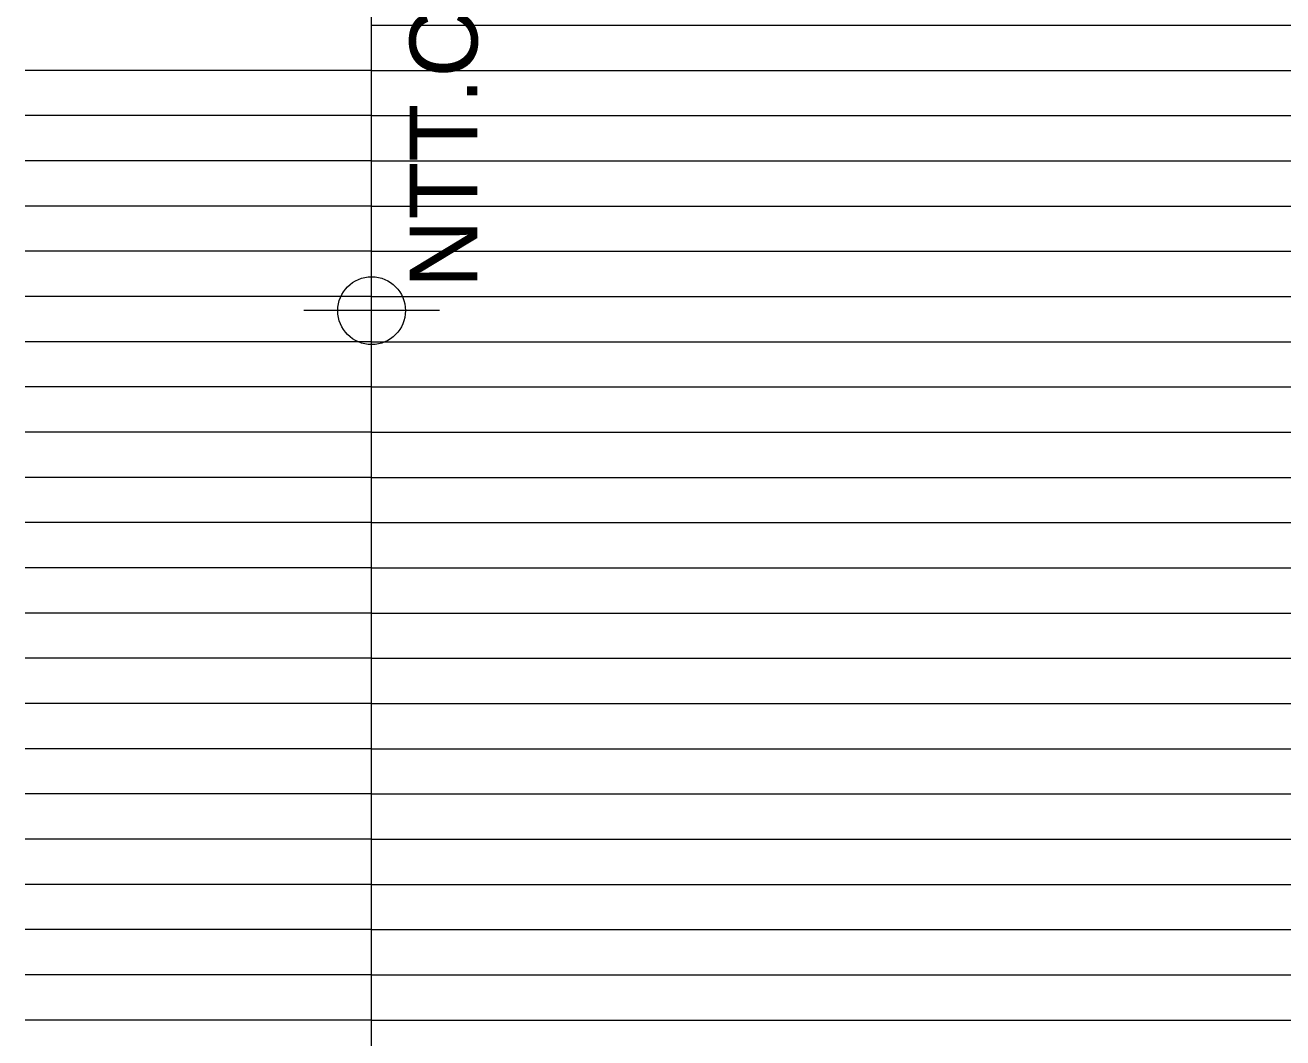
# Model space of a CAD drawing. Header units: metres. Extents: x 48 to 635, y -15 to 39.
# Drawn here: x 65.493 to 68.275, y 10.516 to 12.755 of the extents above; entities that cross this region are included whole.
import ezdxf

# ---------------------------------------------------------------- set-up
doc = ezdxf.new("R2010")
doc.units = ezdxf.units.M
doc.header["$MEASUREMENT"] = 0
doc.layers.add('Interior - Furniture', color=7, linetype='Continuous')
doc.layers.add('Shell - Roof', color=7, linetype='Continuous')
doc.styles.add('GENERATED_STYLE_1', font='')
doc.styles.get('GENERATED_STYLE_1').set_extended_font_data('Arial')

# ---------------------------------------------------------------- blocks, each defined once
blk = doc.blocks.new('*X19')
at = {"layer": 'Shell - Roof', "color": 23, "linetype": 'Continuous', "lineweight": 13, "true_color": 0xbf8080}
for p, q in [((65.7388, 12.6551), (65.4926, 12.6551)), ((65.7388, 12.6551), (65.4926, 12.6551)), ((65.985, 12.6551), (65.7388, 12.6551)), ((65.985, 12.6551), (65.7388, 12.6551)), ((66.2312, 12.6551), (65.985, 12.6551)), ((66.2312, 12.6551), (65.985, 12.6551)), ((66.259, 12.6551), (66.2312, 12.6551)), ((66.259, 12.6551), (66.2312, 12.6551)), ((65.7388, 12.5551), (65.4926, 12.5551)), ((65.7388, 12.5551), (65.4926, 12.5551)), ((65.985, 12.5551), (65.7388, 12.5551)), ((65.985, 12.5551), (65.7388, 12.5551)), ((66.2312, 12.5551), (65.985, 12.5551)), ((66.2312, 12.5551), (65.985, 12.5551)), ((66.259, 12.5551), (66.2312, 12.5551)), ((66.259, 12.5551), (66.2312, 12.5551)), ((65.7388, 12.4551), (65.4926, 12.4551)), ((65.7388, 12.4551), (65.4926, 12.4551)), ((65.985, 12.4551), (65.7388, 12.4551)), ((65.985, 12.4551), (65.7388, 12.4551)), ((66.2312, 12.4551), (65.985, 12.4551)), ((66.2312, 12.4551), (65.985, 12.4551)), ((66.259, 12.4551), (66.2312, 12.4551)), ((66.259, 12.4551), (66.2312, 12.4551)), ((65.7388, 12.3551), (65.4926, 12.3551)), ((65.7388, 12.3551), (65.4926, 12.3551)), ((65.985, 12.3551), (65.7388, 12.3551)), ((65.985, 12.3551), (65.7388, 12.3551)), ((66.2312, 12.3551), (65.985, 12.3551)), ((66.2312, 12.3551), (65.985, 12.3551)), ((66.259, 12.3551), (66.2312, 12.3551)), ((66.259, 12.3551), (66.2312, 12.3551)), ((65.7388, 12.2551), (65.4926, 12.2551)), ((65.7388, 12.2551), (65.4926, 12.2551)), ((65.985, 12.2551), (65.7388, 12.2551)), ((65.985, 12.2551), (65.7388, 12.2551)), ((66.2312, 12.2551), (65.985, 12.2551)), ((66.2312, 12.2551), (65.985, 12.2551)), ((66.259, 12.2551), (66.2312, 12.2551)), ((66.259, 12.2551), (66.2312, 12.2551)), ((65.7388, 12.1551), (65.4926, 12.1551)), ((65.7388, 12.1551), (65.4926, 12.1551)), ((65.985, 12.1551), (65.7388, 12.1551)), ((65.985, 12.1551), (65.7388, 12.1551)), ((66.2312, 12.1551), (65.985, 12.1551)), ((66.2312, 12.1551), (65.985, 12.1551)), ((66.259, 12.1551), (66.2312, 12.1551)), ((66.259, 12.1551), (66.2312, 12.1551)), ((65.7388, 12.0551), (65.4926, 12.0551)), ((65.7388, 12.0551), (65.4926, 12.0551)), ((65.985, 12.0551), (65.7388, 12.0551)), ((65.985, 12.0551), (65.7388, 12.0551)), ((66.2312, 12.0551), (65.985, 12.0551)), ((66.2312, 12.0551), (65.985, 12.0551)), ((66.259, 12.0551), (66.2312, 12.0551)), ((66.259, 12.0551), (66.2312, 12.0551)), ((65.7388, 11.9551), (65.4926, 11.9551)), ((65.7388, 11.9551), (65.4926, 11.9551)), ((65.985, 11.9551), (65.7388, 11.9551)), ((65.985, 11.9551), (65.7388, 11.9551)), ((66.2312, 11.9551), (65.985, 11.9551)), ((66.2312, 11.9551), (65.985, 11.9551)), ((66.259, 11.9551), (66.2312, 11.9551)), ((66.259, 11.9551), (66.2312, 11.9551)), ((65.7388, 11.8551), (65.4926, 11.8551)), ((65.7388, 11.8551), (65.4926, 11.8551)), ((65.985, 11.8551), (65.7388, 11.8551)), ((65.985, 11.8551), (65.7388, 11.8551)), ((66.2312, 11.8551), (65.985, 11.8551)), ((66.2312, 11.8551), (65.985, 11.8551)), ((66.259, 11.8551), (66.2312, 11.8551)), ((66.259, 11.8551), (66.2312, 11.8551)), ((65.7388, 11.7551), (65.4926, 11.7551)), ((65.7388, 11.7551), (65.4926, 11.7551)), ((65.985, 11.7551), (65.7388, 11.7551)), ((65.985, 11.7551), (65.7388, 11.7551)), ((66.2312, 11.7551), (65.985, 11.7551)), ((66.2312, 11.7551), (65.985, 11.7551)), ((66.259, 11.7551), (66.2312, 11.7551)), ((66.259, 11.7551), (66.2312, 11.7551)), ((65.7388, 11.6551), (65.4926, 11.6551)), ((65.7388, 11.6551), (65.4926, 11.6551)), ((65.985, 11.6551), (65.7388, 11.6551)), ((65.985, 11.6551), (65.7388, 11.6551)), ((66.2312, 11.6551), (65.985, 11.6551)), ((66.2312, 11.6551), (65.985, 11.6551)), ((66.259, 11.6551), (66.2312, 11.6551)), ((66.259, 11.6551), (66.2312, 11.6551)), ((65.7388, 11.5551), (65.4926, 11.5551)), ((65.7388, 11.5551), (65.4926, 11.5551)), ((65.985, 11.5551), (65.7388, 11.5551)), ((65.985, 11.5551), (65.7388, 11.5551)), ((66.2312, 11.5551), (65.985, 11.5551)), ((66.2312, 11.5551), (65.985, 11.5551)), ((66.259, 11.5551), (66.2312, 11.5551)), ((66.259, 11.5551), (66.2312, 11.5551)), ((65.7388, 11.4551), (65.4926, 11.4551)), ((65.7388, 11.4551), (65.4926, 11.4551)), ((65.985, 11.4551), (65.7388, 11.4551)), ((65.985, 11.4551), (65.7388, 11.4551)), ((66.2312, 11.4551), (65.985, 11.4551)), ((66.2312, 11.4551), (65.985, 11.4551)), ((66.259, 11.4551), (66.2312, 11.4551)), ((66.259, 11.4551), (66.2312, 11.4551)), ((65.7388, 11.3551), (65.4926, 11.3551)), ((65.7388, 11.3551), (65.4926, 11.3551)), ((65.985, 11.3551), (65.7388, 11.3551)), ((65.985, 11.3551), (65.7388, 11.3551)), ((66.2312, 11.3551), (65.985, 11.3551)), ((66.2312, 11.3551), (65.985, 11.3551)), ((66.259, 11.3551), (66.2312, 11.3551)), ((66.259, 11.3551), (66.2312, 11.3551)), ((65.7388, 11.2551), (65.4926, 11.2551)), ((65.7388, 11.2551), (65.4926, 11.2551)), ((65.985, 11.2551), (65.7388, 11.2551)), ((65.985, 11.2551), (65.7388, 11.2551)), ((66.2312, 11.2551), (65.985, 11.2551)), ((66.2312, 11.2551), (65.985, 11.2551)), ((66.259, 11.2551), (66.2312, 11.2551)), ((66.259, 11.2551), (66.2312, 11.2551)), ((65.7388, 11.1551), (65.4926, 11.1551)), ((65.7388, 11.1551), (65.4926, 11.1551)), ((65.985, 11.1551), (65.7388, 11.1551)), ((65.985, 11.1551), (65.7388, 11.1551)), ((66.2312, 11.1551), (65.985, 11.1551)), ((66.2312, 11.1551), (65.985, 11.1551)), ((66.259, 11.1551), (66.2312, 11.1551)), ((66.259, 11.1551), (66.2312, 11.1551)), ((65.7388, 11.0551), (65.4926, 11.0551)), ((65.7388, 11.0551), (65.4926, 11.0551)), ((65.985, 11.0551), (65.7388, 11.0551)), ((65.985, 11.0551), (65.7388, 11.0551)), ((66.2312, 11.0551), (65.985, 11.0551)), ((66.2312, 11.0551), (65.985, 11.0551)), ((66.259, 11.0551), (66.2312, 11.0551)), ((66.259, 11.0551), (66.2312, 11.0551)), ((65.7388, 10.9551), (65.4926, 10.9551)), ((65.7388, 10.9551), (65.4926, 10.9551)), ((65.985, 10.9551), (65.7388, 10.9551)), ((65.985, 10.9551), (65.7388, 10.9551)), ((66.2312, 10.9551), (65.985, 10.9551)), ((66.2312, 10.9551), (65.985, 10.9551)), ((66.259, 10.9551), (66.2312, 10.9551)), ((66.259, 10.9551), (66.2312, 10.9551)), ((65.7388, 10.8551), (65.4926, 10.8551)), ((65.7388, 10.8551), (65.4926, 10.8551)), ((65.985, 10.8551), (65.7388, 10.8551)), ((65.985, 10.8551), (65.7388, 10.8551)), ((66.2312, 10.8551), (65.985, 10.8551)), ((66.2312, 10.8551), (65.985, 10.8551)), ((66.259, 10.8551), (66.2312, 10.8551)), ((66.259, 10.8551), (66.2312, 10.8551)), ((65.7388, 10.7551), (65.4926, 10.7551)), ((65.7388, 10.7551), (65.4926, 10.7551)), ((65.985, 10.7551), (65.7388, 10.7551)), ((65.985, 10.7551), (65.7388, 10.7551)), ((66.2312, 10.7551), (65.985, 10.7551)), ((66.2312, 10.7551), (65.985, 10.7551)), ((66.259, 10.7551), (66.2312, 10.7551)), ((66.259, 10.7551), (66.2312, 10.7551)), ((65.7388, 10.6551), (65.4926, 10.6551)), ((65.7388, 10.6551), (65.4926, 10.6551)), ((65.985, 10.6551), (65.7388, 10.6551)), ((65.985, 10.6551), (65.7388, 10.6551)), ((66.2312, 10.6551), (65.985, 10.6551)), ((66.2312, 10.6551), (65.985, 10.6551)), ((66.259, 10.6551), (66.2312, 10.6551)), ((66.259, 10.6551), (66.2312, 10.6551)), ((65.7388, 10.5551), (65.4926, 10.5551)), ((65.7388, 10.5551), (65.4926, 10.5551)), ((65.985, 10.5551), (65.7388, 10.5551)), ((65.985, 10.5551), (65.7388, 10.5551)), ((66.2312, 10.5551), (65.985, 10.5551)), ((66.2312, 10.5551), (65.985, 10.5551)), ((66.259, 10.5551), (66.2312, 10.5551)), ((66.259, 10.5551), (66.2312, 10.5551))]:
    blk.add_line(p, q, dxfattribs=at)
blk = doc.blocks.new('*X20')
at = {"layer": 'Shell - Roof', "color": 23, "linetype": 'Continuous', "lineweight": 13, "true_color": 0xbf8080}
for p, q in [((66.259, 12.7551), (66.4774, 12.7551)), ((66.259, 12.7551), (66.4774, 12.7551)), ((66.4774, 12.7551), (66.7236, 12.7551)), ((66.4774, 12.7551), (66.7236, 12.7551)), ((66.7236, 12.7551), (66.9698, 12.7551)), ((66.7236, 12.7551), (66.9698, 12.7551)), ((66.9698, 12.7551), (67.216, 12.7551)), ((66.9698, 12.7551), (67.216, 12.7551)), ((67.216, 12.7551), (67.4622, 12.7551)), ((67.216, 12.7551), (67.4622, 12.7551)), ((67.4622, 12.7551), (67.7084, 12.7551)), ((67.4622, 12.7551), (67.7084, 12.7551)), ((67.7084, 12.7551), (67.9546, 12.7551)), ((67.7084, 12.7551), (67.9546, 12.7551)), ((67.9546, 12.7551), (68.2008, 12.7551)), ((67.9546, 12.7551), (68.2008, 12.7551)), ((68.2008, 12.7551), (68.447, 12.7551)), ((68.2008, 12.7551), (68.447, 12.7551)), ((66.259, 12.6551), (66.4774, 12.6551)), ((66.259, 12.6551), (66.4774, 12.6551)), ((66.4774, 12.6551), (66.7236, 12.6551)), ((66.4774, 12.6551), (66.7236, 12.6551)), ((66.7236, 12.6551), (66.9698, 12.6551)), ((66.7236, 12.6551), (66.9698, 12.6551)), ((66.9698, 12.6551), (67.216, 12.6551)), ((66.9698, 12.6551), (67.216, 12.6551)), ((67.216, 12.6551), (67.4622, 12.6551)), ((67.216, 12.6551), (67.4622, 12.6551)), ((67.4622, 12.6551), (67.7084, 12.6551)), ((67.4622, 12.6551), (67.7084, 12.6551)), ((67.7084, 12.6551), (67.9546, 12.6551)), ((67.7084, 12.6551), (67.9546, 12.6551)), ((67.9546, 12.6551), (68.2008, 12.6551)), ((67.9546, 12.6551), (68.2008, 12.6551)), ((68.2008, 12.6551), (68.447, 12.6551)), ((68.2008, 12.6551), (68.447, 12.6551)), ((66.259, 12.5551), (66.4774, 12.5551)), ((66.259, 12.5551), (66.4774, 12.5551)), ((66.4774, 12.5551), (66.7236, 12.5551)), ((66.4774, 12.5551), (66.7236, 12.5551)), ((66.7236, 12.5551), (66.9698, 12.5551)), ((66.7236, 12.5551), (66.9698, 12.5551)), ((66.9698, 12.5551), (67.216, 12.5551)), ((66.9698, 12.5551), (67.216, 12.5551)), ((67.216, 12.5551), (67.4622, 12.5551)), ((67.216, 12.5551), (67.4622, 12.5551)), ((67.4622, 12.5551), (67.7084, 12.5551)), ((67.4622, 12.5551), (67.7084, 12.5551)), ((67.7084, 12.5551), (67.9546, 12.5551)), ((67.7084, 12.5551), (67.9546, 12.5551)), ((67.9546, 12.5551), (68.2008, 12.5551)), ((67.9546, 12.5551), (68.2008, 12.5551)), ((68.2008, 12.5551), (68.447, 12.5551)), ((68.2008, 12.5551), (68.447, 12.5551)), ((66.259, 12.4551), (66.4774, 12.4551)), ((66.259, 12.4551), (66.4774, 12.4551)), ((66.4774, 12.4551), (66.7236, 12.4551)), ((66.4774, 12.4551), (66.7236, 12.4551)), ((66.7236, 12.4551), (66.9698, 12.4551)), ((66.7236, 12.4551), (66.9698, 12.4551)), ((66.9698, 12.4551), (67.216, 12.4551)), ((66.9698, 12.4551), (67.216, 12.4551)), ((67.216, 12.4551), (67.4622, 12.4551)), ((67.216, 12.4551), (67.4622, 12.4551)), ((67.4622, 12.4551), (67.7084, 12.4551)), ((67.4622, 12.4551), (67.7084, 12.4551)), ((67.7084, 12.4551), (67.9546, 12.4551)), ((67.7084, 12.4551), (67.9546, 12.4551)), ((67.9546, 12.4551), (68.2008, 12.4551)), ((67.9546, 12.4551), (68.2008, 12.4551)), ((68.2008, 12.4551), (68.447, 12.4551)), ((68.2008, 12.4551), (68.447, 12.4551)), ((66.259, 12.3551), (66.4774, 12.3551)), ((66.259, 12.3551), (66.4774, 12.3551)), ((66.4774, 12.3551), (66.7236, 12.3551)), ((66.4774, 12.3551), (66.7236, 12.3551)), ((66.7236, 12.3551), (66.9698, 12.3551)), ((66.7236, 12.3551), (66.9698, 12.3551)), ((66.9698, 12.3551), (67.216, 12.3551)), ((66.9698, 12.3551), (67.216, 12.3551)), ((67.216, 12.3551), (67.4622, 12.3551)), ((67.216, 12.3551), (67.4622, 12.3551)), ((67.4622, 12.3551), (67.7084, 12.3551)), ((67.4622, 12.3551), (67.7084, 12.3551)), ((67.7084, 12.3551), (67.9546, 12.3551)), ((67.7084, 12.3551), (67.9546, 12.3551)), ((67.9546, 12.3551), (68.2008, 12.3551)), ((67.9546, 12.3551), (68.2008, 12.3551)), ((68.2008, 12.3551), (68.447, 12.3551)), ((68.2008, 12.3551), (68.447, 12.3551)), ((66.259, 12.2551), (66.4774, 12.2551)), ((66.259, 12.2551), (66.4774, 12.2551)), ((66.4774, 12.2551), (66.7236, 12.2551)), ((66.4774, 12.2551), (66.7236, 12.2551)), ((66.7236, 12.2551), (66.9698, 12.2551)), ((66.7236, 12.2551), (66.9698, 12.2551)), ((66.9698, 12.2551), (67.216, 12.2551)), ((66.9698, 12.2551), (67.216, 12.2551)), ((67.216, 12.2551), (67.4622, 12.2551)), ((67.216, 12.2551), (67.4622, 12.2551)), ((67.4622, 12.2551), (67.7084, 12.2551)), ((67.4622, 12.2551), (67.7084, 12.2551)), ((67.7084, 12.2551), (67.9546, 12.2551)), ((67.7084, 12.2551), (67.9546, 12.2551)), ((67.9546, 12.2551), (68.2008, 12.2551)), ((67.9546, 12.2551), (68.2008, 12.2551)), ((68.2008, 12.2551), (68.447, 12.2551)), ((68.2008, 12.2551), (68.447, 12.2551)), ((66.259, 12.1551), (66.4774, 12.1551)), ((66.259, 12.1551), (66.4774, 12.1551)), ((66.4774, 12.1551), (66.7236, 12.1551)), ((66.4774, 12.1551), (66.7236, 12.1551)), ((66.7236, 12.1551), (66.9698, 12.1551)), ((66.7236, 12.1551), (66.9698, 12.1551)), ((66.9698, 12.1551), (67.216, 12.1551)), ((66.9698, 12.1551), (67.216, 12.1551)), ((67.216, 12.1551), (67.4622, 12.1551)), ((67.216, 12.1551), (67.4622, 12.1551)), ((67.4622, 12.1551), (67.7084, 12.1551)), ((67.4622, 12.1551), (67.7084, 12.1551)), ((67.7084, 12.1551), (67.9546, 12.1551)), ((67.7084, 12.1551), (67.9546, 12.1551)), ((67.9546, 12.1551), (68.2008, 12.1551)), ((67.9546, 12.1551), (68.2008, 12.1551)), ((68.2008, 12.1551), (68.447, 12.1551)), ((68.2008, 12.1551), (68.447, 12.1551)), ((66.259, 12.0551), (66.4774, 12.0551)), ((66.259, 12.0551), (66.4774, 12.0551)), ((66.4774, 12.0551), (66.7236, 12.0551)), ((66.4774, 12.0551), (66.7236, 12.0551)), ((66.7236, 12.0551), (66.9698, 12.0551)), ((66.7236, 12.0551), (66.9698, 12.0551)), ((66.9698, 12.0551), (67.216, 12.0551)), ((66.9698, 12.0551), (67.216, 12.0551)), ((67.216, 12.0551), (67.4622, 12.0551)), ((67.216, 12.0551), (67.4622, 12.0551)), ((67.4622, 12.0551), (67.7084, 12.0551)), ((67.4622, 12.0551), (67.7084, 12.0551)), ((67.7084, 12.0551), (67.9546, 12.0551)), ((67.7084, 12.0551), (67.9546, 12.0551)), ((67.9546, 12.0551), (68.2008, 12.0551)), ((67.9546, 12.0551), (68.2008, 12.0551)), ((68.2008, 12.0551), (68.447, 12.0551)), ((68.2008, 12.0551), (68.447, 12.0551)), ((66.259, 11.9551), (66.4774, 11.9551)), ((66.259, 11.9551), (66.4774, 11.9551)), ((66.4774, 11.9551), (66.7236, 11.9551)), ((66.4774, 11.9551), (66.7236, 11.9551)), ((66.7236, 11.9551), (66.9698, 11.9551)), ((66.7236, 11.9551), (66.9698, 11.9551)), ((66.9698, 11.9551), (67.216, 11.9551)), ((66.9698, 11.9551), (67.216, 11.9551)), ((67.216, 11.9551), (67.4622, 11.9551)), ((67.216, 11.9551), (67.4622, 11.9551)), ((67.4622, 11.9551), (67.7084, 11.9551)), ((67.4622, 11.9551), (67.7084, 11.9551)), ((67.7084, 11.9551), (67.9546, 11.9551)), ((67.7084, 11.9551), (67.9546, 11.9551)), ((67.9546, 11.9551), (68.2008, 11.9551)), ((67.9546, 11.9551), (68.2008, 11.9551)), ((68.2008, 11.9551), (68.447, 11.9551)), ((68.2008, 11.9551), (68.447, 11.9551)), ((66.259, 11.8551), (66.4774, 11.8551)), ((66.259, 11.8551), (66.4774, 11.8551)), ((66.4774, 11.8551), (66.7236, 11.8551)), ((66.4774, 11.8551), (66.7236, 11.8551)), ((66.7236, 11.8551), (66.9698, 11.8551)), ((66.7236, 11.8551), (66.9698, 11.8551)), ((66.9698, 11.8551), (67.216, 11.8551)), ((66.9698, 11.8551), (67.216, 11.8551)), ((67.216, 11.8551), (67.4622, 11.8551)), ((67.216, 11.8551), (67.4622, 11.8551)), ((67.4622, 11.8551), (67.7084, 11.8551)), ((67.4622, 11.8551), (67.7084, 11.8551)), ((67.7084, 11.8551), (67.9546, 11.8551)), ((67.7084, 11.8551), (67.9546, 11.8551)), ((67.9546, 11.8551), (68.2008, 11.8551)), ((67.9546, 11.8551), (68.2008, 11.8551)), ((68.2008, 11.8551), (68.447, 11.8551)), ((68.2008, 11.8551), (68.447, 11.8551)), ((66.259, 11.7551), (66.4774, 11.7551)), ((66.259, 11.7551), (66.4774, 11.7551)), ((66.4774, 11.7551), (66.7236, 11.7551)), ((66.4774, 11.7551), (66.7236, 11.7551)), ((66.7236, 11.7551), (66.9698, 11.7551)), ((66.7236, 11.7551), (66.9698, 11.7551)), ((66.9698, 11.7551), (67.216, 11.7551)), ((66.9698, 11.7551), (67.216, 11.7551)), ((67.216, 11.7551), (67.4622, 11.7551)), ((67.216, 11.7551), (67.4622, 11.7551)), ((67.4622, 11.7551), (67.7084, 11.7551)), ((67.4622, 11.7551), (67.7084, 11.7551)), ((67.7084, 11.7551), (67.9546, 11.7551)), ((67.7084, 11.7551), (67.9546, 11.7551)), ((67.9546, 11.7551), (68.2008, 11.7551)), ((67.9546, 11.7551), (68.2008, 11.7551)), ((68.2008, 11.7551), (68.447, 11.7551)), ((68.2008, 11.7551), (68.447, 11.7551)), ((66.259, 11.6551), (66.4774, 11.6551)), ((66.259, 11.6551), (66.4774, 11.6551)), ((66.4774, 11.6551), (66.7236, 11.6551)), ((66.4774, 11.6551), (66.7236, 11.6551)), ((66.7236, 11.6551), (66.9698, 11.6551)), ((66.7236, 11.6551), (66.9698, 11.6551)), ((66.9698, 11.6551), (67.216, 11.6551)), ((66.9698, 11.6551), (67.216, 11.6551)), ((67.216, 11.6551), (67.4622, 11.6551)), ((67.216, 11.6551), (67.4622, 11.6551)), ((67.4622, 11.6551), (67.7084, 11.6551)), ((67.4622, 11.6551), (67.7084, 11.6551)), ((67.7084, 11.6551), (67.9546, 11.6551)), ((67.7084, 11.6551), (67.9546, 11.6551)), ((67.9546, 11.6551), (68.2008, 11.6551)), ((67.9546, 11.6551), (68.2008, 11.6551)), ((68.2008, 11.6551), (68.447, 11.6551)), ((68.2008, 11.6551), (68.447, 11.6551)), ((66.259, 11.5551), (66.4774, 11.5551)), ((66.259, 11.5551), (66.4774, 11.5551)), ((66.4774, 11.5551), (66.7236, 11.5551)), ((66.4774, 11.5551), (66.7236, 11.5551)), ((66.7236, 11.5551), (66.9698, 11.5551)), ((66.7236, 11.5551), (66.9698, 11.5551)), ((66.9698, 11.5551), (67.216, 11.5551)), ((66.9698, 11.5551), (67.216, 11.5551)), ((67.216, 11.5551), (67.4622, 11.5551)), ((67.216, 11.5551), (67.4622, 11.5551)), ((67.4622, 11.5551), (67.7084, 11.5551)), ((67.4622, 11.5551), (67.7084, 11.5551)), ((67.7084, 11.5551), (67.9546, 11.5551)), ((67.7084, 11.5551), (67.9546, 11.5551)), ((67.9546, 11.5551), (68.2008, 11.5551)), ((67.9546, 11.5551), (68.2008, 11.5551)), ((68.2008, 11.5551), (68.447, 11.5551)), ((68.2008, 11.5551), (68.447, 11.5551)), ((66.259, 11.4551), (66.4774, 11.4551)), ((66.259, 11.4551), (66.4774, 11.4551)), ((66.4774, 11.4551), (66.7236, 11.4551)), ((66.4774, 11.4551), (66.7236, 11.4551)), ((66.7236, 11.4551), (66.9698, 11.4551)), ((66.7236, 11.4551), (66.9698, 11.4551)), ((66.9698, 11.4551), (67.216, 11.4551)), ((66.9698, 11.4551), (67.216, 11.4551)), ((67.216, 11.4551), (67.4622, 11.4551)), ((67.216, 11.4551), (67.4622, 11.4551)), ((67.4622, 11.4551), (67.7084, 11.4551)), ((67.4622, 11.4551), (67.7084, 11.4551)), ((67.7084, 11.4551), (67.9546, 11.4551)), ((67.7084, 11.4551), (67.9546, 11.4551)), ((67.9546, 11.4551), (68.2008, 11.4551)), ((67.9546, 11.4551), (68.2008, 11.4551)), ((68.2008, 11.4551), (68.447, 11.4551)), ((68.2008, 11.4551), (68.447, 11.4551)), ((66.259, 11.3551), (66.4774, 11.3551)), ((66.259, 11.3551), (66.4774, 11.3551)), ((66.4774, 11.3551), (66.7236, 11.3551)), ((66.4774, 11.3551), (66.7236, 11.3551)), ((66.7236, 11.3551), (66.9698, 11.3551)), ((66.7236, 11.3551), (66.9698, 11.3551)), ((66.9698, 11.3551), (67.216, 11.3551)), ((66.9698, 11.3551), (67.216, 11.3551)), ((67.216, 11.3551), (67.4622, 11.3551)), ((67.216, 11.3551), (67.4622, 11.3551)), ((67.4622, 11.3551), (67.7084, 11.3551)), ((67.4622, 11.3551), (67.7084, 11.3551)), ((67.7084, 11.3551), (67.9546, 11.3551)), ((67.7084, 11.3551), (67.9546, 11.3551)), ((67.9546, 11.3551), (68.2008, 11.3551)), ((67.9546, 11.3551), (68.2008, 11.3551)), ((68.2008, 11.3551), (68.447, 11.3551)), ((68.2008, 11.3551), (68.447, 11.3551)), ((66.259, 11.2551), (66.4774, 11.2551)), ((66.259, 11.2551), (66.4774, 11.2551)), ((66.4774, 11.2551), (66.7236, 11.2551)), ((66.4774, 11.2551), (66.7236, 11.2551)), ((66.7236, 11.2551), (66.9698, 11.2551)), ((66.7236, 11.2551), (66.9698, 11.2551)), ((66.9698, 11.2551), (67.216, 11.2551)), ((66.9698, 11.2551), (67.216, 11.2551)), ((67.216, 11.2551), (67.4622, 11.2551)), ((67.216, 11.2551), (67.4622, 11.2551)), ((67.4622, 11.2551), (67.7084, 11.2551)), ((67.4622, 11.2551), (67.7084, 11.2551)), ((67.7084, 11.2551), (67.9546, 11.2551)), ((67.7084, 11.2551), (67.9546, 11.2551)), ((67.9546, 11.2551), (68.2008, 11.2551)), ((67.9546, 11.2551), (68.2008, 11.2551)), ((68.2008, 11.2551), (68.447, 11.2551)), ((68.2008, 11.2551), (68.447, 11.2551)), ((66.259, 11.1551), (66.4774, 11.1551)), ((66.259, 11.1551), (66.4774, 11.1551)), ((66.4774, 11.1551), (66.7236, 11.1551)), ((66.4774, 11.1551), (66.7236, 11.1551)), ((66.7236, 11.1551), (66.9698, 11.1551)), ((66.7236, 11.1551), (66.9698, 11.1551)), ((66.9698, 11.1551), (67.216, 11.1551)), ((66.9698, 11.1551), (67.216, 11.1551)), ((67.216, 11.1551), (67.4622, 11.1551)), ((67.216, 11.1551), (67.4622, 11.1551)), ((67.4622, 11.1551), (67.7084, 11.1551)), ((67.4622, 11.1551), (67.7084, 11.1551)), ((67.7084, 11.1551), (67.9546, 11.1551)), ((67.7084, 11.1551), (67.9546, 11.1551)), ((67.9546, 11.1551), (68.2008, 11.1551)), ((67.9546, 11.1551), (68.2008, 11.1551)), ((68.2008, 11.1551), (68.447, 11.1551)), ((68.2008, 11.1551), (68.447, 11.1551)), ((66.259, 11.0551), (66.4774, 11.0551)), ((66.259, 11.0551), (66.4774, 11.0551)), ((66.4774, 11.0551), (66.7236, 11.0551)), ((66.4774, 11.0551), (66.7236, 11.0551)), ((66.7236, 11.0551), (66.9698, 11.0551)), ((66.7236, 11.0551), (66.9698, 11.0551)), ((66.9698, 11.0551), (67.216, 11.0551)), ((66.9698, 11.0551), (67.216, 11.0551)), ((67.216, 11.0551), (67.4622, 11.0551)), ((67.216, 11.0551), (67.4622, 11.0551)), ((67.4622, 11.0551), (67.7084, 11.0551)), ((67.4622, 11.0551), (67.7084, 11.0551)), ((67.7084, 11.0551), (67.9546, 11.0551)), ((67.7084, 11.0551), (67.9546, 11.0551)), ((67.9546, 11.0551), (68.2008, 11.0551)), ((67.9546, 11.0551), (68.2008, 11.0551)), ((68.2008, 11.0551), (68.447, 11.0551)), ((68.2008, 11.0551), (68.447, 11.0551)), ((66.259, 10.9551), (66.4774, 10.9551)), ((66.259, 10.9551), (66.4774, 10.9551)), ((66.4774, 10.9551), (66.7236, 10.9551)), ((66.4774, 10.9551), (66.7236, 10.9551)), ((66.7236, 10.9551), (66.9698, 10.9551)), ((66.7236, 10.9551), (66.9698, 10.9551)), ((66.9698, 10.9551), (67.216, 10.9551)), ((66.9698, 10.9551), (67.216, 10.9551)), ((67.216, 10.9551), (67.4622, 10.9551)), ((67.216, 10.9551), (67.4622, 10.9551)), ((67.4622, 10.9551), (67.7084, 10.9551)), ((67.4622, 10.9551), (67.7084, 10.9551)), ((67.7084, 10.9551), (67.9546, 10.9551)), ((67.7084, 10.9551), (67.9546, 10.9551)), ((67.9546, 10.9551), (68.2008, 10.9551)), ((67.9546, 10.9551), (68.2008, 10.9551)), ((68.2008, 10.9551), (68.447, 10.9551)), ((68.2008, 10.9551), (68.447, 10.9551)), ((66.259, 10.8551), (66.4774, 10.8551)), ((66.259, 10.8551), (66.4774, 10.8551)), ((66.4774, 10.8551), (66.7236, 10.8551)), ((66.4774, 10.8551), (66.7236, 10.8551)), ((66.7236, 10.8551), (66.9698, 10.8551)), ((66.7236, 10.8551), (66.9698, 10.8551)), ((66.9698, 10.8551), (67.216, 10.8551)), ((66.9698, 10.8551), (67.216, 10.8551)), ((67.216, 10.8551), (67.4622, 10.8551)), ((67.216, 10.8551), (67.4622, 10.8551)), ((67.4622, 10.8551), (67.7084, 10.8551)), ((67.4622, 10.8551), (67.7084, 10.8551)), ((67.7084, 10.8551), (67.9546, 10.8551)), ((67.7084, 10.8551), (67.9546, 10.8551)), ((67.9546, 10.8551), (68.2008, 10.8551)), ((67.9546, 10.8551), (68.2008, 10.8551)), ((68.2008, 10.8551), (68.447, 10.8551)), ((68.2008, 10.8551), (68.447, 10.8551)), ((66.259, 10.7551), (66.4774, 10.7551)), ((66.259, 10.7551), (66.4774, 10.7551)), ((66.4774, 10.7551), (66.7236, 10.7551)), ((66.4774, 10.7551), (66.7236, 10.7551)), ((66.7236, 10.7551), (66.9698, 10.7551)), ((66.7236, 10.7551), (66.9698, 10.7551)), ((66.9698, 10.7551), (67.216, 10.7551)), ((66.9698, 10.7551), (67.216, 10.7551)), ((67.216, 10.7551), (67.4622, 10.7551)), ((67.216, 10.7551), (67.4622, 10.7551)), ((67.4622, 10.7551), (67.7084, 10.7551)), ((67.4622, 10.7551), (67.7084, 10.7551)), ((67.7084, 10.7551), (67.9546, 10.7551)), ((67.7084, 10.7551), (67.9546, 10.7551)), ((67.9546, 10.7551), (68.2008, 10.7551)), ((67.9546, 10.7551), (68.2008, 10.7551)), ((68.2008, 10.7551), (68.447, 10.7551)), ((68.2008, 10.7551), (68.447, 10.7551)), ((66.259, 10.6551), (66.4774, 10.6551)), ((66.259, 10.6551), (66.4774, 10.6551)), ((66.4774, 10.6551), (66.7236, 10.6551)), ((66.4774, 10.6551), (66.7236, 10.6551)), ((66.7236, 10.6551), (66.9698, 10.6551)), ((66.7236, 10.6551), (66.9698, 10.6551)), ((66.9698, 10.6551), (67.216, 10.6551)), ((66.9698, 10.6551), (67.216, 10.6551)), ((67.216, 10.6551), (67.4622, 10.6551)), ((67.216, 10.6551), (67.4622, 10.6551)), ((67.4622, 10.6551), (67.7084, 10.6551)), ((67.4622, 10.6551), (67.7084, 10.6551)), ((67.7084, 10.6551), (67.9546, 10.6551)), ((67.7084, 10.6551), (67.9546, 10.6551)), ((67.9546, 10.6551), (68.2008, 10.6551)), ((67.9546, 10.6551), (68.2008, 10.6551)), ((68.2008, 10.6551), (68.447, 10.6551)), ((68.2008, 10.6551), (68.447, 10.6551)), ((66.259, 10.5551), (66.4774, 10.5551)), ((66.259, 10.5551), (66.4774, 10.5551)), ((66.4774, 10.5551), (66.7236, 10.5551)), ((66.4774, 10.5551), (66.7236, 10.5551)), ((66.7236, 10.5551), (66.9698, 10.5551)), ((66.7236, 10.5551), (66.9698, 10.5551)), ((66.9698, 10.5551), (67.216, 10.5551)), ((66.9698, 10.5551), (67.216, 10.5551)), ((67.216, 10.5551), (67.4622, 10.5551)), ((67.216, 10.5551), (67.4622, 10.5551)), ((67.4622, 10.5551), (67.7084, 10.5551)), ((67.4622, 10.5551), (67.7084, 10.5551)), ((67.7084, 10.5551), (67.9546, 10.5551)), ((67.7084, 10.5551), (67.9546, 10.5551)), ((67.9546, 10.5551), (68.2008, 10.5551)), ((67.9546, 10.5551), (68.2008, 10.5551)), ((68.2008, 10.5551), (68.447, 10.5551)), ((68.2008, 10.5551), (68.447, 10.5551))]:
    blk.add_line(p, q, dxfattribs=at)

msp = doc.modelspace()

# ---------------------------------------------------------------- linework, layer by layer
at = {"layer": 'Interior - Furniture', "color": 7, "linetype": 'Continuous', "lineweight": 13}
for p, q in [((66.259, 11.9738), (66.259, 12.2738)), ((66.409, 12.1238), (66.109, 12.1238))]:
    msp.add_line(p, q, dxfattribs=at)
msp.add_circle((66.259, 12.1238), 0.075, dxfattribs=at)
at = {"layer": 'Shell - Roof', "color": 23, "linetype": 'Continuous', "lineweight": 13, "true_color": 0xbf8080, "flags": 128}
msp.add_lwpolyline([(66.259, 5.7252), (66.259, 18.5224)], dxfattribs=at)

# ---------------------------------------------------------------- block references
at = {"layer": 'Shell - Roof', "color": 23, "linetype": 'Continuous', "lineweight": 13, "true_color": 0xbf8080}
for name in ['*X19', '*X20']:
    msp.add_blockref(name, (0, 0), dxfattribs=at)

# ---------------------------------------------------------------- texts
at = {"layer": 'Interior - Furniture', "color": 7, "lineweight": 13, "insert": (66.3432, 12.1738), "char_height": 0.15, "attachment_point": 1, "rotation": 90, "style": 'GENERATED_STYLE_1'}
msp.add_mtext('\\A1;{\\pql;\\fArial|b0|i0|c0|p34;NTT.CUMBRERA=+ 4.058}', dxfattribs=at)

doc.saveas('drawing.dxf')
